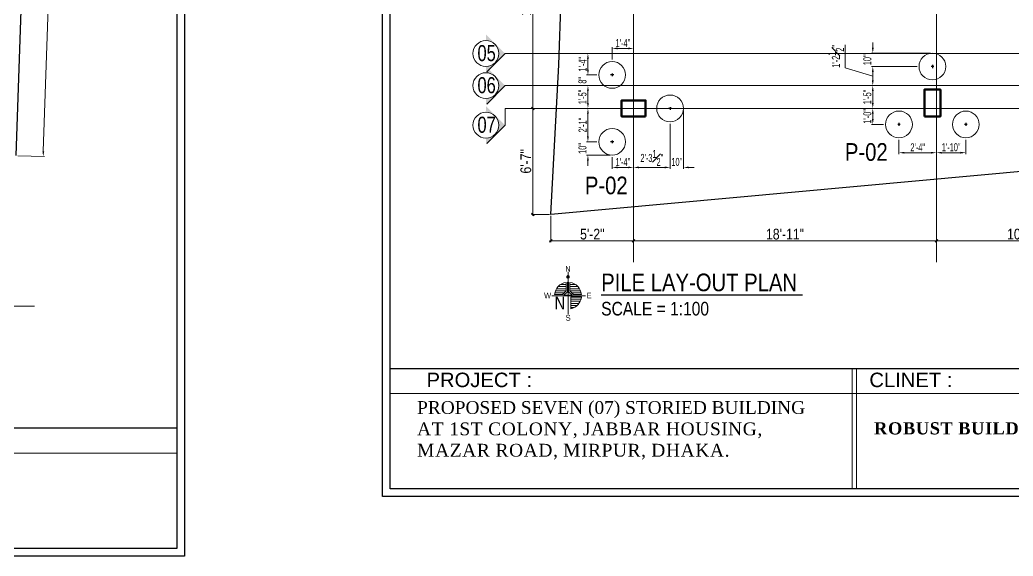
# Model space of a CAD drawing. Extents: x 52891 to 66536, y -48165 to -44533.
# Drawn here: x 58263 to 59006, y -46006 to -45605 of the extents above; entities that cross this region are included whole.
import ezdxf
from ezdxf.enums import TextEntityAlignment as Align

# ---------------------------------------------------------------- set-up
doc = ezdxf.new("R2010")
doc.units = 0
doc.header["$MEASUREMENT"] = 0
doc.header["$PDMODE"] = 3
doc.layers.get('DEFPOINTS').update_dxf_attribs({"lineweight": 13})
for name, color, linetype, lineweight in [('1-PILE', 173, 'Continuous', 20), ('1-TEXT', 212, 'Continuous', 25), ('COLUMN-1', 1, 'Continuous', 50), ('DIMEN', 8, 'Continuous', 13), ('line', 7, 'Continuous', 15), ('NORTH_DER', 7, 'Continuous', 13), ('road', 1, 'Continuous', 18), ('TEXT', 7, 'Continuous', 13), ('TREE', 84, 'Continuous', 13), ('WALL', 7, 'Continuous', 30)]:
    doc.layers.add(name, color=color, linetype=linetype, lineweight=lineweight)
doc.layers.add('Layer1', color=174, linetype='Continuous')
doc.styles.add('Arial', font='arial.ttf')
doc.styles.add('Dimtext', font='ARIALN.TTF')
doc.styles.add('NEW', font='swissck.ttf')
doc.styles.add('ROMAN_SIMPLEX', font='swisscl.ttf')
doc.styles.get("Standard").update_dxf_attribs({"font": 'arial.ttf', "width": 0.6, "height": 6})
doc.styles.add('STYLE4', font='swissc.ttf')
doc.dimstyles.new('1-4', dxfattribs={"dimtxt": 6, "dimasz": 4, "dimexe": 1, "dimexo": 1.5, "dimgap": 1, "dimtad": 1, "dimdec": 1, "dimzin": 3, "dimdsep": 46, "dimlunit": 4, "dimtxsty": 'Standard', "dimcen": 0.09, "dimdle": 4, "dimclrd": 252, "dimclre": 252, "dimclrt": 7, "dimadec": 0, "dimazin": 0, "dimtfac": 1, "dimtdec": 1, "dimtofl": 0, "dimtmove": 1, "dimatfit": 3, "dimfxl": 2, "dimfrac": 1, "dimtolj": 1, "dimtzin": 0, "dimlwd": 9, "dimlwe": 9, "dimarcsym": 0})
doc.dimstyles.new('Dim4', dxfattribs={"dimtxt": 8, "dimasz": 2, "dimexe": 1, "dimexo": 1, "dimgap": 1, "dimtad": 1, "dimdec": 0, "dimzin": 3, "dimdsep": 46, "dimlunit": 4, "dimtxsty": 'Dimtext', "dimblk": 'OBLIQUE', "dimcen": 2, "dimdle": 1, "dimclrd": 256, "dimclre": 256, "dimclrt": 3, "dimadec": 0, "dimazin": 1, "dimtm": 1e-09, "dimtfac": 1, "dimtdec": 0, "dimtofl": 0, "dimtmove": 2, "dimatfit": 3, "dimldrblk": 'OBLIQUE', "dimfxl": 6, "dimfrac": 2, "dimtolj": 1, "dimtzin": 0, "dimlwd": -1, "dimlwe": -1, "dimarcsym": 0})

# ---------------------------------------------------------------- blocks, each defined once
blk = doc.blocks.new('_Oblique')
at = {"layer": 'WALL', "color": 0, "lineweight": -2}
blk.add_line((-0.5, -0.5), (0.5, 0.5), dxfattribs=at)
blk = doc.blocks.new('*D1329')
at = {"layer": 'DEFPOINTS', "color": 0}
for p in [(58646.27, -45504.42), (58646.27, -45671.42), (58664.18, -45671.42)]:
    blk.add_point(p, dxfattribs=at)
at = {"layer": 'line'}
for p, q in [((58646.27, -45503.42), (58646.27, -45672.42)), ((58663.18, -45671.42), (58645.27, -45671.42))]:
    blk.add_line(p, q, dxfattribs=at)
at = {"layer": 'line', "xscale": 2, "yscale": 2, "zscale": 2}
for p, rotation in [((58646.27, -45504.42), 90), ((58646.27, -45671.42), 270)]:
    blk.add_blockref('_Oblique', p, dxfattribs=dict(at, rotation=rotation))
at = {"layer": 'line', "color": 3, "insert": (58641.18, -45587.92), "char_height": 8, "attachment_point": 5, "rotation": 90, "style": 'Dimtext'}
blk.add_mtext('\\A1;13\'-11"', dxfattribs=at)
blk = doc.blocks.new('*D1330')
at = {"layer": 'DEFPOINTS', "color": 0}
for p in [(58664.18, -45671.42), (58646.27, -45750.69), (58659.95, -45750.69)]:
    blk.add_point(p, dxfattribs=at)
at = {"layer": 'line'}
for p, q in [((58663.18, -45671.42), (58645.27, -45671.42)), ((58646.27, -45670.42), (58646.27, -45751.69)), ((58658.95, -45750.69), (58645.27, -45750.69))]:
    blk.add_line(p, q, dxfattribs=at)
at = {"layer": 'line', "xscale": 2, "yscale": 2, "zscale": 2}
for p, rotation in [((58646.27, -45671.42), 90), ((58646.27, -45750.69), 270)]:
    blk.add_blockref('_Oblique', p, dxfattribs=dict(at, rotation=rotation))
at = {"layer": 'line', "color": 3, "insert": (58641.18, -45711.05), "char_height": 8, "attachment_point": 5, "rotation": 90, "style": 'Dimtext'}
blk.add_mtext('\\A1;6\'-7"', dxfattribs=at)
blk = doc.blocks.new('*D1354')
at = {"layer": 'DEFPOINTS', "color": 0}
for p in [(58721.72, -45626.59), (58705.72, -45636.42), (58721.72, -45636.42)]:
    blk.add_point(p, dxfattribs=at)
at = {"layer": 'line', "color": 252, "linetype": 'Continuous', "lineweight": 9}
for p, q in [((58705.72, -45634.92), (58705.72, -45625.59)), ((58709.72, -45626.59), (58717.72, -45626.59)), ((58721.72, -45634.92), (58721.72, -45625.59))]:
    blk.add_line(p, q, dxfattribs=at)
at = {"layer": 'line', "color": 252}
for points in [[(58709.72, -45625.93), (58709.72, -45627.26), (58705.72, -45626.59)], [(58717.72, -45625.93), (58717.72, -45627.26), (58721.72, -45626.59)]]:
    blk.add_solid(points, dxfattribs=at)
at = {"layer": 'line', "color": 7, "insert": (58713.72, -45622.58), "char_height": 6, "attachment_point": 5}
blk.add_mtext('\\A1;1\'-4"', dxfattribs=at)
blk = doc.blocks.new('*D1355')
at = {"layer": 'DEFPOINTS', "color": 0}
for p in [(58690.45, -45630.42), (58687.59, -45646.42), (58695.72, -45646.42)]:
    blk.add_point(p, dxfattribs=at)
at = {"layer": 'line', "color": 252, "linetype": 'Continuous', "lineweight": 9}
for p, q in [((58688.95, -45630.42), (58686.59, -45630.42)), ((58687.59, -45634.42), (58687.59, -45642.42)), ((58694.22, -45646.42), (58686.59, -45646.42))]:
    blk.add_line(p, q, dxfattribs=at)
at = {"layer": 'line', "color": 252}
for points in [[(58686.93, -45634.42), (58688.26, -45634.42), (58687.59, -45630.42)], [(58686.93, -45642.42), (58688.26, -45642.42), (58687.59, -45646.42)]]:
    blk.add_solid(points, dxfattribs=at)
at = {"layer": 'line', "color": 7, "insert": (58683.58, -45638.42), "char_height": 6, "attachment_point": 5, "rotation": 90}
blk.add_mtext('\\A1;1\'-4"', dxfattribs=at)
blk = doc.blocks.new('*D1356')
at = {"layer": 'DEFPOINTS', "color": 0}
for p in [(58695.72, -45646.42), (58687.59, -45654.42), (58699.72, -45654.42)]:
    blk.add_point(p, dxfattribs=at)
at = {"layer": 'line', "color": 252, "linetype": 'Continuous', "lineweight": 9}
for p, q in [((58687.59, -45642.42), (58687.59, -45638.42)), ((58694.22, -45646.42), (58686.59, -45646.42)), ((58698.22, -45654.42), (58686.59, -45654.42)), ((58687.59, -45658.42), (58687.59, -45662.42))]:
    blk.add_line(p, q, dxfattribs=at)
at = {"layer": 'line', "color": 252}
for points in [[(58686.93, -45642.42), (58688.26, -45642.42), (58687.59, -45646.42)], [(58686.93, -45658.42), (58688.26, -45658.42), (58687.59, -45654.42)]]:
    blk.add_solid(points, dxfattribs=at)
at = {"layer": 'line', "color": 7, "insert": (58683.53, -45650.42), "char_height": 6, "attachment_point": 5, "rotation": 90}
blk.add_mtext('\\A1;8"', dxfattribs=at)
blk = doc.blocks.new('*D1357')
at = {"layer": 'DEFPOINTS', "color": 0}
for p in [(58699.72, -45654.42), (58687.59, -45671.42), (58712.72, -45671.42)]:
    blk.add_point(p, dxfattribs=at)
at = {"layer": 'line', "color": 252, "linetype": 'Continuous', "lineweight": 9}
for p, q in [((58698.22, -45654.42), (58686.59, -45654.42)), ((58687.59, -45658.42), (58687.59, -45667.42)), ((58711.22, -45671.42), (58686.59, -45671.42))]:
    blk.add_line(p, q, dxfattribs=at)
at = {"layer": 'line', "color": 252}
for points in [[(58686.93, -45658.42), (58688.26, -45658.42), (58687.59, -45654.42)], [(58686.93, -45667.42), (58688.26, -45667.42), (58687.59, -45671.42)]]:
    blk.add_solid(points, dxfattribs=at)
at = {"layer": 'line', "color": 7, "insert": (58683.53, -45662.92), "char_height": 6, "attachment_point": 5, "rotation": 90}
blk.add_mtext('\\A1;1\'-5"', dxfattribs=at)
blk = doc.blocks.new('*D1358')
at = {"layer": 'DEFPOINTS', "color": 0}
for p in [(58712.72, -45671.42), (58687.59, -45696.42), (58695.72, -45696.42)]:
    blk.add_point(p, dxfattribs=at)
at = {"layer": 'line', "color": 252, "linetype": 'Continuous', "lineweight": 9}
for p, q in [((58711.22, -45671.42), (58686.59, -45671.42)), ((58687.59, -45675.42), (58687.59, -45692.42)), ((58694.22, -45696.42), (58686.59, -45696.42))]:
    blk.add_line(p, q, dxfattribs=at)
at = {"layer": 'line', "color": 252}
for points in [[(58686.93, -45675.42), (58688.26, -45675.42), (58687.59, -45671.42)], [(58686.93, -45692.42), (58688.26, -45692.42), (58687.59, -45696.42)]]:
    blk.add_solid(points, dxfattribs=at)
at = {"layer": 'line', "color": 7, "insert": (58683.58, -45683.92), "char_height": 6, "attachment_point": 5, "rotation": 90}
blk.add_mtext('\\A1;2\'-1"', dxfattribs=at)
blk = doc.blocks.new('*D1359')
at = {"layer": 'DEFPOINTS', "color": 0}
for p in [(58695.72, -45696.42), (58687.59, -45706.42), (58705.72, -45706.42)]:
    blk.add_point(p, dxfattribs=at)
at = {"layer": 'line', "color": 252, "linetype": 'Continuous', "lineweight": 9}
for p, q in [((58687.59, -45692.42), (58687.59, -45688.42)), ((58694.22, -45696.42), (58686.59, -45696.42)), ((58704.22, -45706.42), (58686.59, -45706.42)), ((58687.59, -45710.42), (58687.59, -45714.42))]:
    blk.add_line(p, q, dxfattribs=at)
at = {"layer": 'line', "color": 252}
for points in [[(58686.93, -45692.42), (58688.26, -45692.42), (58687.59, -45696.42)], [(58686.93, -45710.42), (58688.26, -45710.42), (58687.59, -45706.42)]]:
    blk.add_solid(points, dxfattribs=at)
at = {"layer": 'line', "color": 7, "insert": (58683.53, -45701.42), "char_height": 6, "attachment_point": 5, "rotation": 90}
blk.add_mtext('\\A1;10"', dxfattribs=at)
blk = doc.blocks.new('*D1360')
at = {"layer": 'DEFPOINTS', "color": 0}
for p in [(58705.72, -45706.42), (58721.72, -45706.42), (58721.72, -45715.56)]:
    blk.add_point(p, dxfattribs=at)
at = {"layer": 'line', "color": 252, "linetype": 'Continuous', "lineweight": 9}
for p, q in [((58705.72, -45707.92), (58705.72, -45716.56)), ((58721.72, -45707.92), (58721.72, -45716.56)), ((58709.72, -45715.56), (58717.72, -45715.56))]:
    blk.add_line(p, q, dxfattribs=at)
at = {"layer": 'line', "color": 252}
for points in [[(58709.72, -45714.9), (58709.72, -45716.23), (58705.72, -45715.56)], [(58717.72, -45714.9), (58717.72, -45716.23), (58721.72, -45715.56)]]:
    blk.add_solid(points, dxfattribs=at)
at = {"layer": 'line', "color": 7, "insert": (58713.72, -45711.55), "char_height": 6, "attachment_point": 5}
blk.add_mtext('\\A1;1\'-4"', dxfattribs=at)
blk = doc.blocks.new('*D1361')
at = {"layer": 'DEFPOINTS', "color": 0}
for p in [(58749.03, -45681.42), (58721.72, -45706.42), (58749.03, -45715.56)]:
    blk.add_point(p, dxfattribs=at)
at = {"layer": 'line', "color": 252, "linetype": 'Continuous', "lineweight": 9}
for p, q in [((58749.03, -45682.92), (58749.03, -45716.56)), ((58721.72, -45707.92), (58721.72, -45716.56)), ((58725.72, -45715.56), (58745.03, -45715.56))]:
    blk.add_line(p, q, dxfattribs=at)
at = {"layer": 'line', "color": 252}
for points in [[(58725.72, -45714.9), (58725.72, -45716.23), (58721.72, -45715.56)], [(58745.03, -45714.9), (58745.03, -45716.23), (58749.03, -45715.56)]]:
    blk.add_solid(points, dxfattribs=at)
at = {"layer": 'line', "color": 7, "insert": (58735.38, -45708.49), "char_height": 6, "attachment_point": 5}
blk.add_mtext('\\A1;2\'-3{\\H1.000000x;\\S1#2;}"', dxfattribs=at)
blk = doc.blocks.new('*D1362')
at = {"layer": 'DEFPOINTS', "color": 0}
for p in [(58759.03, -45671.42), (58749.03, -45681.42), (58759.03, -45715.56)]:
    blk.add_point(p, dxfattribs=at)
at = {"layer": 'line', "color": 252, "linetype": 'Continuous', "lineweight": 9}
for p, q in [((58759.03, -45672.92), (58759.03, -45716.56)), ((58749.03, -45682.92), (58749.03, -45716.56)), ((58745.03, -45715.56), (58741.03, -45715.56)), ((58763.03, -45715.56), (58767.03, -45715.56))]:
    blk.add_line(p, q, dxfattribs=at)
at = {"layer": 'line', "color": 252}
for points in [[(58745.03, -45714.9), (58745.03, -45716.23), (58749.03, -45715.56)], [(58763.03, -45714.9), (58763.03, -45716.23), (58759.03, -45715.56)]]:
    blk.add_solid(points, dxfattribs=at)
at = {"layer": 'line', "color": 7, "insert": (58754.03, -45711.5), "char_height": 6, "attachment_point": 5}
blk.add_mtext('\\A1;10"', dxfattribs=at)
blk = doc.blocks.new('*D1363')
at = {"layer": 'DEFPOINTS', "color": 0}
for p in [(58900.63, -45671.42), (58910.22, -45671.42), (58910.22, -45683.42)]:
    blk.add_point(p, dxfattribs=at)
at = {"layer": 'line', "color": 252, "linetype": 'Continuous', "lineweight": 9}
for p, q in [((58908.72, -45671.42), (58899.63, -45671.42)), ((58900.63, -45679.42), (58900.63, -45675.42)), ((58908.72, -45683.42), (58899.63, -45683.42))]:
    blk.add_line(p, q, dxfattribs=at)
at = {"layer": 'line', "color": 252}
for points in [[(58899.96, -45675.42), (58901.29, -45675.42), (58900.63, -45671.42)], [(58899.96, -45679.42), (58901.29, -45679.42), (58900.63, -45683.42)]]:
    blk.add_solid(points, dxfattribs=at)
at = {"layer": 'line', "color": 7, "insert": (58896.56, -45677.42), "char_height": 6, "attachment_point": 5, "rotation": 90}
blk.add_mtext('\\A1;1\'-0"', dxfattribs=at)
blk = doc.blocks.new('*D1364')
at = {"layer": 'DEFPOINTS', "color": 0}
for p in [(58900.63, -45654.42), (58900.63, -45654.42), (58910.22, -45671.42)]:
    blk.add_point(p, dxfattribs=at)
at = {"layer": 'line', "color": 252, "linetype": 'Continuous', "lineweight": 9}
for p, q in [((58899.13, -45654.42), (58899.63, -45654.42)), ((58900.63, -45667.42), (58900.63, -45658.42)), ((58908.72, -45671.42), (58899.63, -45671.42))]:
    blk.add_line(p, q, dxfattribs=at)
at = {"layer": 'line', "color": 252}
for points in [[(58899.96, -45658.42), (58901.29, -45658.42), (58900.63, -45654.42)], [(58899.96, -45667.42), (58901.29, -45667.42), (58900.63, -45671.42)]]:
    blk.add_solid(points, dxfattribs=at)
at = {"layer": 'line', "color": 7, "insert": (58896.56, -45662.92), "char_height": 6, "attachment_point": 5, "rotation": 90}
blk.add_mtext('\\A1;1\'-5"', dxfattribs=at)
blk = doc.blocks.new('*D1365')
at = {"layer": 'DEFPOINTS', "color": 0}
for p in [(58900.63, -45640.12), (58935.22, -45640.12), (58900.63, -45654.42)]:
    blk.add_point(p, dxfattribs=at)
at = {"layer": 'line', "color": 252, "linetype": 'Continuous', "lineweight": 9}
for p, q in [((58880.05, -45641.1), (58880.05, -45623.92)), ((58900.63, -45647.27), (58880.05, -45641.1)), ((58933.72, -45640.12), (58899.63, -45640.12)), ((58900.63, -45650.42), (58900.63, -45644.12)), ((58899.13, -45654.42), (58899.63, -45654.42))]:
    blk.add_line(p, q, dxfattribs=at)
at = {"layer": 'line', "color": 252}
for points in [[(58899.96, -45644.12), (58901.29, -45644.12), (58900.63, -45640.12)], [(58899.96, -45650.42), (58901.29, -45650.42), (58900.63, -45654.42)]]:
    blk.add_solid(points, dxfattribs=at)
at = {"layer": 'line', "color": 7, "insert": (58873.03, -45632.51), "char_height": 6, "attachment_point": 5, "rotation": 90}
blk.add_mtext('\\A1;1\'-2{\\H1.000000x;\\S1#2;}"', dxfattribs=at)
blk = doc.blocks.new('*D1366')
at = {"layer": 'DEFPOINTS', "color": 0}
for p in [(58900.63, -45630.12), (58945.22, -45630.12), (58935.22, -45640.12)]:
    blk.add_point(p, dxfattribs=at)
at = {"layer": 'line', "color": 252, "linetype": 'Continuous', "lineweight": 9}
for p, q in [((58900.63, -45626.12), (58900.63, -45622.12)), ((58943.72, -45630.12), (58899.63, -45630.12)), ((58933.72, -45640.12), (58899.63, -45640.12)), ((58900.63, -45644.12), (58900.63, -45648.12))]:
    blk.add_line(p, q, dxfattribs=at)
at = {"layer": 'line', "color": 252}
for points in [[(58899.96, -45626.12), (58901.29, -45626.12), (58900.63, -45630.12)], [(58899.96, -45644.12), (58901.29, -45644.12), (58900.63, -45640.12)]]:
    blk.add_solid(points, dxfattribs=at)
at = {"layer": 'line', "color": 7, "insert": (58896.56, -45635.12), "char_height": 6, "attachment_point": 5, "rotation": 90}
blk.add_mtext('\\A1;10"', dxfattribs=at)
blk = doc.blocks.new('*D1367')
at = {"layer": 'DEFPOINTS', "color": 0}
for p in [(58948.22, -45693.42), (58970.22, -45693.42), (58948.22, -45704.57)]:
    blk.add_point(p, dxfattribs=at)
at = {"layer": 'line', "color": 252, "linetype": 'Continuous', "lineweight": 9}
for p, q in [((58948.22, -45694.92), (58948.22, -45705.57)), ((58970.22, -45694.92), (58970.22, -45705.57)), ((58966.22, -45704.57), (58952.22, -45704.57))]:
    blk.add_line(p, q, dxfattribs=at)
at = {"layer": 'line', "color": 252}
for points in [[(58952.22, -45703.91), (58952.22, -45705.24), (58948.22, -45704.57)], [(58966.22, -45703.91), (58966.22, -45705.24), (58970.22, -45704.57)]]:
    blk.add_solid(points, dxfattribs=at)
at = {"layer": 'line', "color": 7, "insert": (58959.22, -45700.51), "char_height": 6, "attachment_point": 5}
blk.add_mtext('\\A1;1\'-10"', dxfattribs=at)
blk = doc.blocks.new('*D1368')
at = {"layer": 'DEFPOINTS', "color": 0}
for p in [(58920.22, -45693.42), (58948.22, -45693.42), (58920.22, -45704.57)]:
    blk.add_point(p, dxfattribs=at)
at = {"layer": 'line', "color": 252, "linetype": 'Continuous', "lineweight": 9}
for p, q in [((58920.22, -45694.92), (58920.22, -45705.57)), ((58948.22, -45694.92), (58948.22, -45705.57)), ((58944.22, -45704.57), (58924.22, -45704.57))]:
    blk.add_line(p, q, dxfattribs=at)
at = {"layer": 'line', "color": 252}
for points in [[(58924.22, -45703.91), (58924.22, -45705.24), (58920.22, -45704.57)], [(58944.22, -45703.91), (58944.22, -45705.24), (58948.22, -45704.57)]]:
    blk.add_solid(points, dxfattribs=at)
at = {"layer": 'line', "color": 7, "insert": (58934.22, -45700.56), "char_height": 6, "attachment_point": 5}
blk.add_mtext('\\A1;2\'-4"', dxfattribs=at)
blk = doc.blocks.new('*D1417')
at = {"layer": 'DEFPOINTS', "color": 0}
for p in [(58659.95, -45750.69), (58721.72, -45750.69), (58721.72, -45770.59)]:
    blk.add_point(p, dxfattribs=at)
at = {"layer": 'line'}
for p, q in [((58659.95, -45751.69), (58659.95, -45771.59)), ((58721.72, -45751.69), (58721.72, -45771.59)), ((58658.95, -45770.59), (58722.72, -45770.59))]:
    blk.add_line(p, q, dxfattribs=at)
at = {"layer": 'line', "xscale": 2, "yscale": 2, "zscale": 2, "rotation": 180}
blk.add_blockref('_Oblique', (58659.95, -45770.59), dxfattribs=at)
at = {"layer": 'line', "xscale": 2, "yscale": 2, "zscale": 2}
blk.add_blockref('_Oblique', (58721.72, -45770.59), dxfattribs=at)
at = {"layer": 'line', "color": 3, "insert": (58690.84, -45765.51), "char_height": 8, "attachment_point": 5, "style": 'Dimtext'}
blk.add_mtext('\\A1;5\'-2"', dxfattribs=at)
blk = doc.blocks.new('*D1418')
at = {"layer": 'DEFPOINTS', "color": 0}
for p in [(58721.72, -45750.69), (58948.22, -45770.59), (58948.22, -45770.59)]:
    blk.add_point(p, dxfattribs=at)
at = {"layer": 'line'}
for p, q in [((58721.72, -45751.69), (58721.72, -45771.59)), ((58720.72, -45770.59), (58949.22, -45770.59))]:
    blk.add_line(p, q, dxfattribs=at)
at = {"layer": 'line', "xscale": 2, "yscale": 2, "zscale": 2, "rotation": 180}
blk.add_blockref('_Oblique', (58721.72, -45770.59), dxfattribs=at)
at = {"layer": 'line', "xscale": 2, "yscale": 2, "zscale": 2}
blk.add_blockref('_Oblique', (58948.22, -45770.59), dxfattribs=at)
at = {"layer": 'line', "color": 3, "insert": (58834.97, -45765.51), "char_height": 8, "attachment_point": 5, "style": 'Dimtext'}
blk.add_mtext('\\A1;18\'-11"', dxfattribs=at)
blk = doc.blocks.new('*D1419')
at = {"layer": 'DEFPOINTS', "color": 0}
for p in [(58948.22, -45770.59), (59077.22, -45770.59), (59077.22, -45770.59)]:
    blk.add_point(p, dxfattribs=at)
at = {"layer": 'line'}
blk.add_line((58947.22, -45770.59), (59078.22, -45770.59), dxfattribs=at)
at = {"layer": 'line', "xscale": 2, "yscale": 2, "zscale": 2, "rotation": 180}
blk.add_blockref('_Oblique', (58948.22, -45770.59), dxfattribs=at)
at = {"layer": 'line', "xscale": 2, "yscale": 2, "zscale": 2}
blk.add_blockref('_Oblique', (59077.22, -45770.59), dxfattribs=at)
at = {"layer": 'line', "color": 3, "insert": (59012.72, -45765.51), "char_height": 8, "attachment_point": 5, "style": 'Dimtext'}
blk.add_mtext('\\A1;10\'-9"', dxfattribs=at)
blk = doc.blocks.new('L')
at = {"layer": 'Layer1', "color": 0}
blk.add_line((0, 65.62), (-777.86, 65.62), dxfattribs=at)
at = {"layer": 'Layer1', "color": 4}
blk.add_lwpolyline([(-781.98, 548.61), (4.12, 548.61), (4.12, -4.12), (-781.98, -4.12)], close=True, dxfattribs=at)
at = {"layer": 'Layer1', "color": 1}
blk.add_lwpolyline([(-777.86, 544.49), (0, 544.49), (0, 0), (-777.86, 0)], close=True, dxfattribs=at)
at = {"layer": 'TEXT', "color": 0}
for p, q in [((0, 65.62), (-777.86, 65.62)), ((-525.74, 0.31), (-525.74, 65.62)), ((-523.37, 0.31), (-523.37, 65.62)), ((-777.86, 52.07), (0, 52.07))]:
    blk.add_line(p, q, dxfattribs=at)
at = {"layer": 'TEXT', "color": 4, "lineweight": 13, "char_height": 7.894, "attachment_point": 1, "style": 'Arial'}
for s, insert in [('PROJECT :', (-757.98, 63.44)), ('CLINET :', (-516.31, 63.44))]:
    blk.add_mtext(s, dxfattribs=dict(at, insert=insert))
at = {"layer": 'TEXT', "color": 3, "lineweight": 13, "insert": (-513.76, 36.38), "char_height": 6.64, "width": 133.2452, "attachment_point": 1, "style": 'Arial'}
blk.add_mtext('\\pt139.4;{\\fTimes New Roman|b1|i0|c0|p18;\\T1.05;\\C5;ROBUST BUILDERS LTD.}', dxfattribs=at)
at = {"layer": 'WALL', "color": 4, "linetype": 'ByBlock', "lineweight": 25, "insert": (-763.12, 47.91), "char_height": 6.9904, "width": 217.6986, "attachment_point": 1}
blk.add_mtext('{\\fTimes New Roman|b0|i0|c0|p18;\\W1;\\C144;PROPOSED SEVEN (07) STORIED BUILDING\\P\\T1.05;AT 1ST COLONY, JABBAR HOUSING, MAZAR ROAD, MIRPUR, DHAKA.}', dxfattribs=at)
blk = doc.blocks.new('*D2081')
at = {"layer": 'DEFPOINTS', "color": 0}
for p in [(58272.96, -45323.04), (58293.41, -45323.75), (58259.72, -45706.76)]:
    blk.add_point(p, dxfattribs=at)
at = {"layer": 'line', "color": 252, "linetype": 'Continuous', "lineweight": 9}
for p, q in [((58274.46, -45323.09), (58294.4, -45323.78)), ((58280.3, -45703.47), (58293.27, -45327.74)), ((58261.22, -45706.81), (58281.17, -45707.5))]:
    blk.add_line(p, q, dxfattribs=at)
at = {"layer": 'line', "color": 252}
for points in [[(58292.6, -45327.72), (58293.93, -45327.77), (58293.41, -45323.75)], [(58279.64, -45703.44), (58280.97, -45703.49), (58280.17, -45707.46)]]:
    blk.add_solid(points, dxfattribs=at)
at = {"layer": 'line', "color": 7, "insert": (58282.72, -45515.46), "char_height": 6, "attachment_point": 5, "rotation": 88.02386}
blk.add_mtext('\\A1;32\'-0"', dxfattribs=at)

msp = doc.modelspace()

# ---------------------------------------------------------------- hatches: boundary and pattern name
at = {"layer": 'line', "linetype": 'Continuous', "ltscale": 10}
h = msp.add_hatch(color=7, dxfattribs=at)
h.paths.add_polyline_path([(58625.71, -45630.42), (58620.96, -45630.42, -0.414214), (58611.29, -45640.09), (58611.29, -45644.84)])
h.paths.add_polyline_path([(58625.71, -45630.42), (58611.29, -45616), (58611.29, -45620.75, -0.414214), (58620.96, -45630.42)])
h = msp.add_hatch(color=7, dxfattribs=at)
h.paths.add_polyline_path([(58625.71, -45654.42), (58620.96, -45654.42, -0.414214), (58611.29, -45664.09), (58611.29, -45668.84)])
h.paths.add_polyline_path([(58625.71, -45654.42), (58611.29, -45640), (58611.29, -45644.75, -0.414214), (58620.96, -45654.42)])
h = msp.add_hatch(color=7, dxfattribs=at)
h.paths.add_polyline_path([(58625.71, -45683.99), (58620.96, -45683.99, -0.414214), (58611.29, -45693.66), (58611.29, -45698.41)])
h.paths.add_polyline_path([(58625.71, -45683.99), (58611.29, -45669.57), (58611.29, -45674.32, -0.414214), (58620.96, -45683.99)])
at = {"layer": 'NORTH_DER'}
h = msp.add_hatch(dxfattribs=at)
h.set_pattern_fill('_USER', color=256, scale=1.571076, angle=1800, style=0, pattern_type=0)
h.set_pattern_definition([(360, (56056.5477, -46706.481), (1e-13, 1.5710756), [])])
h.paths.add_polyline_path([(58671.3, -45801.53, 0.347379), (58662.68, -45810.54), (58668.62, -45810.54), (58671.3, -45807.85)])
h.paths.add_polyline_path([(58676.77, -45810.54), (58682.71, -45810.54, 0.347379), (58674.09, -45801.53), (58674.09, -45807.85)])
h.paths.add_polyline_path([(58674.74, -45812.44), (58674.74, -45821.34, 0.328937), (58682.71, -45812.44)])

# ---------------------------------------------------------------- linework, layer by layer
at = {"layer": '1-PILE', "ltscale": 15}
for centre in [(58945.22, -45640.12), (58705.72, -45646.42), (58749.03, -45671.42), (58920.22, -45683.42), (58970.22, -45683.42), (58705.72, -45696.42)]:
    msp.add_circle(centre, 10, dxfattribs=at)
at = {"layer": 'COLUMN-1'}
for points in [[(58939.22, -45677.42), (58951.22, -45677.42), (58951.22, -45657.42), (58939.22, -45657.42)], [(58730.72, -45677.42), (58730.72, -45665.42), (58712.72, -45665.42), (58712.72, -45677.42)]]:
    msp.add_lwpolyline(points, close=True, dxfattribs=at)
at = {"layer": 'DIMEN'}
for p, q in [((58721.72, -45278), (58721.72, -45786.52)), ((58948.22, -45278), (58948.22, -45786.52)), ((58625.71, -45630.42), (59559.32, -45630.42)), ((58625.71, -45654.42), (59559.32, -45654.42)), ((58625.71, -45671.42), (59559.32, -45671.42)), ((58625.71, -45671.42), (58625.71, -45683.99))]:
    msp.add_line(p, q, dxfattribs=at)
at = {"layer": 'line', "color": 7, "linetype": 'Continuous', "ltscale": 10}
for p, q in [((58611.98, -45644.16), (58625.71, -45630.42)), ((58611.98, -45668.16), (58625.71, -45654.42)), ((58611.98, -45697.72), (58625.71, -45683.99))]:
    msp.add_line(p, q, dxfattribs=at)
at = {"layer": 'line', "color": 7, "linetype": 'Continuous', "lineweight": 20, "ltscale": 10}
for centre in [(58611.29, -45630.42), (58611.29, -45654.42), (58611.29, -45683.99)]:
    msp.add_circle(centre, 9.67, dxfattribs=at)
at = {"layer": 'NORTH_DER', "color": 1}
for p, q in [((58672.21, -45808.49), (58669.52, -45811.18)), ((58673.18, -45808.49), (58675.87, -45811.18)), ((58675.87, -45811.18), (58669.52, -45811.18))]:
    msp.add_line(p, q, dxfattribs=at)
at = {"layer": 'NORTH_DER'}
for points in [[(58672.69, -45793.55), (58672.69, -45825.35)], [(58660.55, -45811.49), (58685.88, -45811.49)], [(58667.67, -45811.49), (58662.64, -45811.49)], [(58674.74, -45811.49), (58677.72, -45811.49)]]:
    msp.add_lwpolyline(points, dxfattribs=at)
for points in [[(58671.3, -45807.85), (58668.62, -45810.54), (58662.68, -45810.54), (58662.68, -45810.54, -0.347379), (58671.3, -45801.53), (58671.3, -45801.53)], [(58674.09, -45801.53), (58674.09, -45801.53), (58674.09, -45807.85), (58676.77, -45810.54), (58682.71, -45810.54), (58682.71, -45810.54, 0.347379)], [(58682.71, -45812.44, -0.328937), (58674.74, -45821.34), (58674.74, -45812.44), (58682.71, -45812.44)]]:
    msp.add_lwpolyline(points, format="xyb", close=True, dxfattribs=at)
at = {"layer": 'NORTH_DER', "color": 1, "const_width": 1.36}
msp.add_lwpolyline([(58672.02, -45797.43, 1), (58673.37, -45797.43, 1)], format="xyb", close=True, dxfattribs=at)
at = {"layer": 'NORTH_DER', "color": 1}
msp.add_lwpolyline([(58672.21, -45801.44), (58672.21, -45801.44), (58672.21, -45808.49), (58673.18, -45808.49), (58673.18, -45801.44, 0.021929)], format="xyb", close=True, dxfattribs=at)
at = {"layer": 'road', "linetype": 'Continuous'}
msp.add_lwpolyline([(58273.65, -45819.29), (58206.05, -45819.29), (58202.68, -45828.55), (58195.93, -45810.03), (58192.56, -45819.29), (58124.96, -45819.29)], dxfattribs=at)
at = {"layer": 'TREE', "color": 1, "lineweight": 25}
for p, q in [((58945.22, -45638.9), (58945.22, -45641.29)), ((58706.95, -45646.42), (58704.56, -45646.42)), ((58705.72, -45645.43), (58705.72, -45647.4)), ((58946.22, -45640.12), (58944.25, -45640.12)), ((58750.25, -45671.42), (58747.86, -45671.42)), ((58749.03, -45670.43), (58749.03, -45672.4)), ((58921.22, -45683.42), (58919.25, -45683.42)), ((58920.22, -45682.2), (58920.22, -45684.59)), ((58971.22, -45683.42), (58969.25, -45683.42)), ((58970.22, -45682.2), (58970.22, -45684.59)), ((58706.95, -45696.42), (58704.56, -45696.42)), ((58705.72, -45695.43), (58705.72, -45697.4))]:
    msp.add_line(p, q, dxfattribs=at)
at = {"layer": 'WALL', "ltscale": 30}
for p, q in [((58665.92, -45638.89), (58674.97, -45352.29)), ((58659.95, -45750.69), (58665.92, -45638.89)), ((59066.03, -45713.64), (58659.95, -45750.69))]:
    msp.add_line(p, q, dxfattribs=at)
msp.add_lwpolyline([(58135.11, -45698.87), (57822.27, -45725.26), (57416.19, -45762.31), (57422.15, -45650.51), (57431.21, -45363.91), (57439.36, -45323.04), (58272.96, -45323.04), (58259.72, -45706.76)], dxfattribs=at)

# ---------------------------------------------------------------- block references
at = {"layer": 'WALL', "xscale": 1.370411425996281, "yscale": 1.370411425996281, "zscale": 1.370411425990245}
for p in [(59605.62, -45956), (58380.22, -46000.62)]:
    msp.add_blockref('L', p, dxfattribs=at)

# ---------------------------------------------------------------- texts
at = {"layer": '1-TEXT', "style": 'NEW'}
for s, height, p in [('%%UPILE LAY-OUT PLAN ', 13.2237, (58697.51, -45808.18)), ('SCALE = 1:100   ', 10.1721, (58697.51, -45826.3))]:
    msp.add_text(s, height=height, dxfattribs=at).set_placement(p)
at = {"layer": '1-TEXT', "char_height": 13.224, "width": 35.7213, "attachment_point": 1, "style": 'NEW'}
for insert in [(58879.79, -45697.42), (58685.31, -45722.43)]:
    msp.add_mtext('P-02', dxfattribs=dict(at, insert=insert))
at = {"layer": 'NORTH_DER', "style": 'STYLE4'}
for s, height, p in [('N', 4.29, (58672.68, -45791.51)), ('W', 4.29, (58657.42, -45811.41)), ('E', 4.29, (58688.46, -45811.43)), ('N', 9.66, (58666.62, -45816.96)), ('S', 4.29, (58672.78, -45828))]:
    msp.add_text(s, height=height, dxfattribs=at).set_placement(p, align=Align.MIDDLE_CENTER)
at = {"layer": 'TEXT', "lineweight": 18, "char_height": 12, "width": 278.5304, "attachment_point": 1, "style": 'ROMAN_SIMPLEX'}
for s, insert in [('05', (58604.99, -45624.08)), ('06', (58604.99, -45648.08)), ('07', (58604.99, -45677.65))]:
    msp.add_mtext(s, dxfattribs=dict(at, insert=insert))

# ---------------------------------------------------------------- dimensions: what is measured, and where the dimension line sits
at = {"layer": 'line'}
dim = msp.add_aligned_dim(p1=(58259.72, -45706.76), p2=(58272.96, -45323.04), distance=-20.45, dimstyle='1-4', dxfattribs=at)
dim.commit()
dim.dimension.update_dxf_attribs({"geometry": '*D2081', "text_midpoint": (58282.72, -45515.46)})
for base, p1, p2, dimstyle, picture, middle in [((58646.27, -45671.42), (58646.27, -45504.42), (58664.18, -45671.42), 'Dim4', '*D1329', (58641.18, -45587.92)), ((58900.63, -45640.12), (58900.63, -45654.42), (58935.22, -45640.12), '1-4', '*D1365', (58873.03, -45640.1)), ((58900.63, -45630.12), (58935.22, -45640.12), (58945.22, -45630.12), '1-4', '*D1366', (58896.56, -45635.12)), ((58687.59, -45646.42), (58690.45, -45630.42), (58695.72, -45646.42), '1-4', '*D1355', (58683.58, -45638.42)), ((58687.59, -45654.42), (58695.72, -45646.42), (58699.72, -45654.42), '1-4', '*D1356', (58683.53, -45650.42)), ((58687.59, -45671.42), (58699.72, -45654.42), (58712.72, -45671.42), '1-4', '*D1357', (58683.53, -45662.92)), ((58900.63, -45654.42), (58910.22, -45671.42), (58900.63, -45654.42), '1-4', '*D1364', (58896.56, -45662.92)), ((58900.63, -45671.42), (58910.22, -45683.42), (58910.22, -45671.42), '1-4', '*D1363', (58896.56, -45677.42)), ((58646.27, -45750.69), (58664.18, -45671.42), (58659.95, -45750.69), 'Dim4', '*D1330', (58641.18, -45711.05)), ((58687.59, -45696.42), (58712.72, -45671.42), (58695.72, -45696.42), '1-4', '*D1358', (58683.58, -45683.92)), ((58687.59, -45706.42), (58695.72, -45696.42), (58705.72, -45706.42), '1-4', '*D1359', (58683.53, -45701.42))]:
    dim = msp.add_linear_dim(base=base, p1=p1, p2=p2, angle=90, dimstyle=dimstyle, dxfattribs=at)
    dim.commit()
    dim.dimension.update_dxf_attribs({"geometry": picture, "text_midpoint": middle})
for base, p1, p2, dimstyle, picture, middle in [((58721.72, -45626.59), (58705.72, -45636.42), (58721.72, -45636.42), '1-4', '*D1354', (58713.72, -45622.58)), ((58759.03, -45715.56), (58749.03, -45681.42), (58759.03, -45671.42), '1-4', '*D1362', (58754.03, -45711.5)), ((58749.03, -45715.56), (58721.72, -45706.42), (58749.03, -45681.42), '1-4', '*D1361', (58735.38, -45708.49)), ((58920.22, -45704.57), (58948.22, -45693.42), (58920.22, -45693.42), '1-4', '*D1368', (58934.22, -45700.56)), ((58948.22, -45704.57), (58970.22, -45693.42), (58948.22, -45693.42), '1-4', '*D1367', (58959.22, -45700.51)), ((58721.72, -45715.56), (58705.72, -45706.42), (58721.72, -45706.42), '1-4', '*D1360', (58713.72, -45711.55)), ((58721.72, -45770.59), (58659.95, -45750.69), (58721.72, -45750.69), 'Dim4', '*D1417', (58690.84, -45765.51)), ((58948.22443647, -45770.59450044), (58721.72443647, -45750.68678177), (58948.22443647, -45770.59450044), 'Dim4', '*D1418', (58834.97443647, -45765.50991654)), ((59077.22, -45770.59), (58948.22, -45770.59), (59077.22, -45770.59), 'Dim4', '*D1419', (59012.72, -45765.51))]:
    dim = msp.add_linear_dim(base=base, p1=p1, p2=p2, dimstyle=dimstyle, dxfattribs=at)
    dim.commit()
    dim.dimension.update_dxf_attribs({"geometry": picture, "text_midpoint": middle})

doc.saveas('drawing.dxf')
